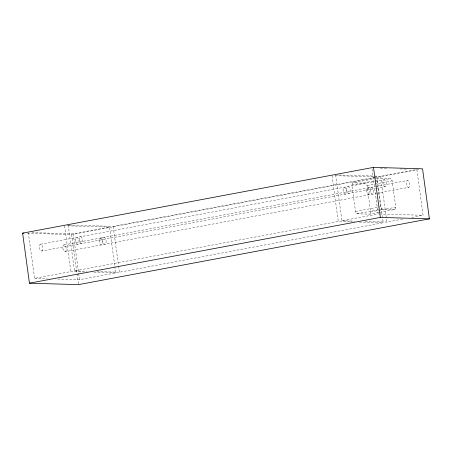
<?xml version="1.0" encoding="UTF-8"?>
<svg xmlns="http://www.w3.org/2000/svg" width="452" height="452" viewBox="0 0 452 452"><rect width="100%" height="100%" fill="white"/><g stroke="black" fill="none" stroke-linecap="round" stroke-linejoin="round"><path stroke-width="0.34" stroke-dasharray="2.26 1.69" d="M378.697 212.496L369.872 214.152L356.939 213.773L355.515 211.463L351.899 185.077L352.701 182.834L373.747 178.89M394.991 209.44L382.059 209.061L380.629 206.756L377.019 180.371L377.821 178.128L390.748 178.506L392.178 180.811L395.794 207.202L394.991 209.44L379.375 212.367M369.872 214.152L370.674 211.909L367.058 185.523L365.634 183.213L352.701 182.834M31.832 232.627L73.269 233.837L109.474 227.051L114.802 265.957M68.896 225.068L113.141 226.362L376.951 176.913L383.234 222.768L119.424 272.223L96.948 271.562M374.301 176.037L380.618 176.223L416.823 169.438L423.106 215.293L411.495 217.468M27.504 233.294L71.648 234.588L419.077 169.46M374.425 178.766L377.821 178.128M351.899 185.077L374.301 180.879M374.979 180.749L377.019 180.371M40.499 244.216L374.459 181.563M375.03 181.506L390.748 178.506M367.058 185.523L392.178 180.811M63.969 244.899L374.906 186.614M375.601 186.484L407.529 180.501M100.293 238.108L103.96 237.424M367.77 187.97L371.442 187.281M41.669 251.046A3.469 1.65 79.4 0 0 42.211 245.752A3.469 1.65 79.4 0 0 39.369 246.091A3.469 1.65 79.4 0 0 41.669 251.046L375.51 188.467M376.205 188.337L385.228 186.642A3.469 1.65 79.4 0 0 385.765 181.354A3.469 1.65 79.4 0 0 382.929 181.687A3.469 1.65 79.4 0 0 385.228 186.642M65.144 251.736A3.469 1.65 79.4 0 0 65.681 246.442A3.469 1.65 79.4 0 0 62.845 246.781A3.469 1.65 79.4 0 0 65.144 251.736L376.081 193.445M376.776 193.315L408.704 187.331A3.469 1.65 79.4 0 0 409.241 182.037A3.469 1.65 79.4 0 0 406.404 182.376A3.469 1.65 79.4 0 0 408.704 187.331M355.515 211.463L377.917 207.265M378.595 207.14L380.629 206.756M356.939 213.773L382.059 209.061M370.674 211.909L395.794 207.202M28.318 232.52L34.601 278.381L70.806 271.59L83.45 271.963M68.195 225.045L74.478 270.906L338.282 221.452L352.328 221.864M335.672 174.907L341.955 220.762L378.16 213.977L371.877 168.121M57.777 279.059L79.546 279.692L115.757 272.906L114.898 266.652M365.131 221.44L386.901 222.079L402.613 219.135M380.307 168.364L387.33 168.573M399.969 168.941L407.693 169.167M338.48 174.992L373.595 176.014M335.514 175.698L376.951 176.913M379.561 214.016L423.106 215.293M341.955 220.762L354.594 221.135M359.357 222.068L383.234 222.768M67.337 225.819L109.474 227.051M74.478 270.906L87.117 271.273M93.982 272.268L115.757 272.906M34.601 278.381L47.245 278.748M380.618 176.223L386.901 222.079M332.005 175.596L338.282 221.452M113.141 226.362L118.469 265.273M118.565 265.968L119.424 272.223M73.269 233.837L78.597 272.748M78.693 273.443L79.546 279.692M71.648 234.588L78.411 283.935M64.523 225.734L70.806 271.59M370.188 189.218A3.469 1.65 79.4 0 0 372.527 194.117A3.469 1.65 79.4 0 0 373.007 188.772A3.469 1.65 79.4 0 0 370.188 189.218M102.711 239.362A3.469 1.65 79.4 0 0 105.05 244.255A3.469 1.65 79.4 0 0 105.531 238.916A3.469 1.65 79.4 0 0 102.711 239.362M366.521 189.908A3.469 1.65 79.4 0 0 368.86 194.801A3.469 1.65 79.4 0 0 369.34 189.461A3.469 1.65 79.4 0 0 366.521 189.908M99.044 240.052A3.469 1.65 79.4 0 0 101.378 244.944A3.469 1.65 79.4 0 0 101.864 239.6A3.469 1.65 79.4 0 0 99.044 240.052M346.718 188.535A3.469 1.65 79.4 0 0 349.051 193.428A3.469 1.65 79.4 0 0 349.537 188.088A3.469 1.65 79.4 0 0 346.718 188.535M79.241 238.673A3.469 1.65 79.4 0 0 81.575 243.566A3.469 1.65 79.4 0 0 82.061 238.227A3.469 1.65 79.4 0 0 79.241 238.673M343.051 189.224A3.469 1.65 79.4 0 0 345.384 194.117A3.469 1.65 79.4 0 0 345.87 188.772A3.469 1.65 79.4 0 0 343.051 189.224M75.569 239.362A3.469 1.65 79.4 0 0 77.908 244.255A3.469 1.65 79.4 0 0 78.388 238.916A3.469 1.65 79.4 0 0 75.569 239.362"/><path stroke-width="0.68" d="M22.6 233.147L373.493 167.37L422.547 168.811L429.4 218.853L78.507 284.63L29.453 283.189L22.6 233.147L24.001 233.192M29.453 283.189L380.352 217.412L429.4 218.853M373.493 167.37L380.352 217.412"/></g></svg>
